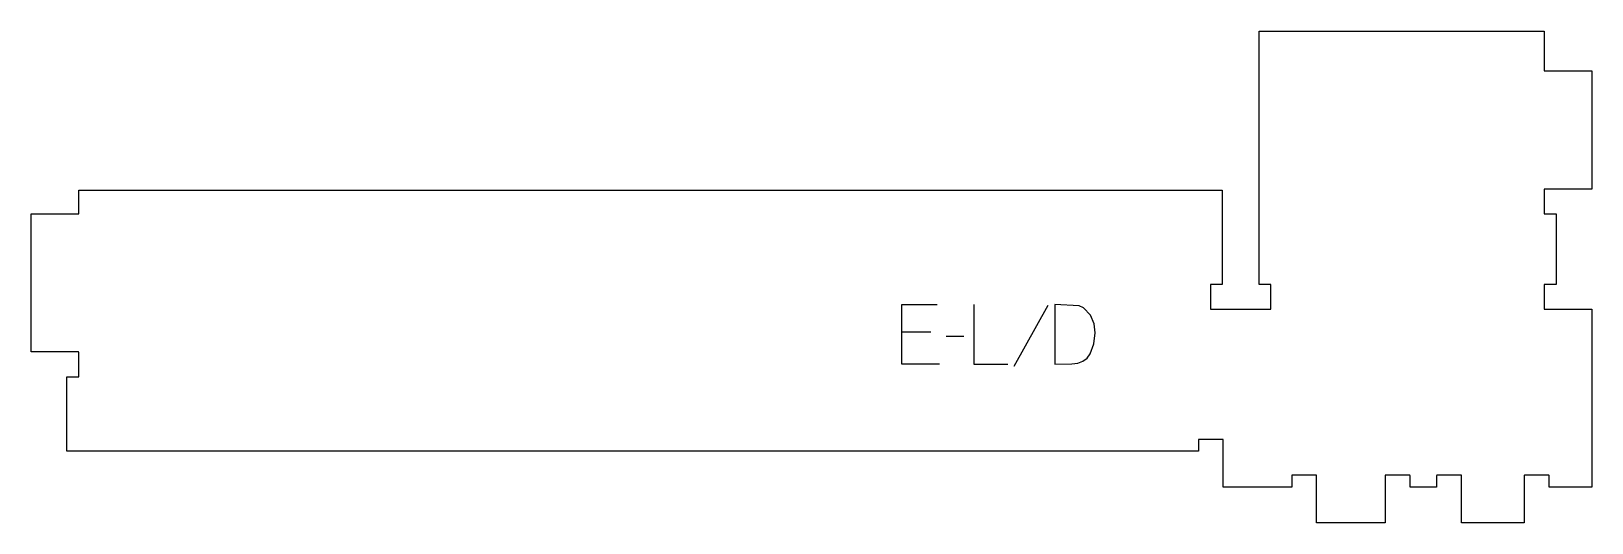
# Model space of a CAD drawing. Header units: millimetres. Extents: x -435 to 350, y -110 to 138.
import ezdxf

# ---------------------------------------------------------------- set-up
doc = ezdxf.new("R2010")
doc.units = ezdxf.units.MM
doc.layers.add('1_ANYTOOL_1MMDEEP_LABELS_S', color=2, linetype='Continuous', true_color=0xffff00)
doc.layers.add('4_ANYTOOL_CUTTHROUGH_OUTSI', color=5, linetype='Continuous', true_color=0x0000ff)

msp = doc.modelspace()

# ---------------------------------------------------------------- linework, layer by layer
at = {"layer": '1_ANYTOOL_1MMDEEP_LABELS_S'}
for p, q in [((76.54, -0.47), (59.36, -31.24)), ((17.66, -13.93), (3, -13.93)), ((34.16, -16.11), (25.37, -16.2))]:
    msp.add_line(p, q, dxfattribs=at)
for points in [[(21.94, -30), (3, -30), (3, 0), (20.83, 0)], [(39.3, 0), (39.3, -30), (56.4, -30)]]:
    msp.add_lwpolyline(points, dxfattribs=at)
msp.add_lwpolyline([(79.97, 0), (79.97, -30), (88.5, -29.91), (91.57, -29.57), (94.14, -28.62), (96.2, -27.06), (97.76, -24.9), (99.72, -19.79), (100.37, -14.31), (99.75, -9.71), (97.89, -5.49), (94.36, -1.7), (92.27, -0.7)], close=True, dxfattribs=at)
at = {"layer": '4_ANYTOOL_CUTTHROUGH_OUTSI'}
msp.add_lwpolyline([(350.28, -91.94), (328.78, -91.94), (328.78, -86.19, 0.414214), (328.53, -85.94), (316.53, -85.94, 0.414214), (316.28, -86.19), (316.28, -109.94), (284.69, -109.94), (284.69, -86.19, 0.414214), (284.44, -85.94), (272.44, -85.94, 0.414214), (272.19, -86.19), (272.19, -91.94), (258.78, -91.94), (258.78, -86.19, 0.414214), (258.53, -85.94), (246.53, -85.94, 0.414214), (246.28, -86.19), (246.28, -109.94), (211.78, -109.94), (211.78, -86.19, 0.414214), (211.53, -85.94), (199.53, -85.94, 0.414214), (199.28, -86.19), (199.28, -91.94), (164.78, -91.94), (164.78, -68.2, 0.414214), (164.53, -67.95), (152.53, -67.95, 0.414214), (152.28, -68.2), (152.28, -73.95), (-417.22, -73.95), (-417.22, -36.45), (-411.47, -36.45, 0.414193), (-411.22, -36.2), (-411.22, -24.2, 0.414214), (-411.47, -23.95), (-435.22, -23.95), (-435.22, 45.55), (-411.47, 45.55, 0.414214), (-411.22, 45.8), (-411.22, 57.56), (164.28, 57.56), (164.28, 10.06), (158.53, 10.06, 0.414214), (158.28, 9.81), (158.28, -2.19, 0.414214), (158.53, -2.44), (188.53, -2.44, 0.414214), (188.78, -2.19), (188.78, 9.81, 0.414214), (188.53, 10.06), (182.78, 10.06), (182.78, 137.56), (326.28, 137.56), (326.28, 117.81, 0.414214), (326.53, 117.56), (350.28, 117.56), (350.28, 58.06), (326.53, 58.06, 0.414214), (326.28, 57.81), (326.28, 45.81, 0.414214), (326.53, 45.56), (332.28, 45.56), (332.28, 10.06), (326.53, 10.06, 0.414214), (326.28, 9.81), (326.28, -2.19, 0.414214), (326.53, -2.44), (350.28, -2.44)], format="xyb", close=True, dxfattribs=at)

doc.saveas('drawing.dxf')
